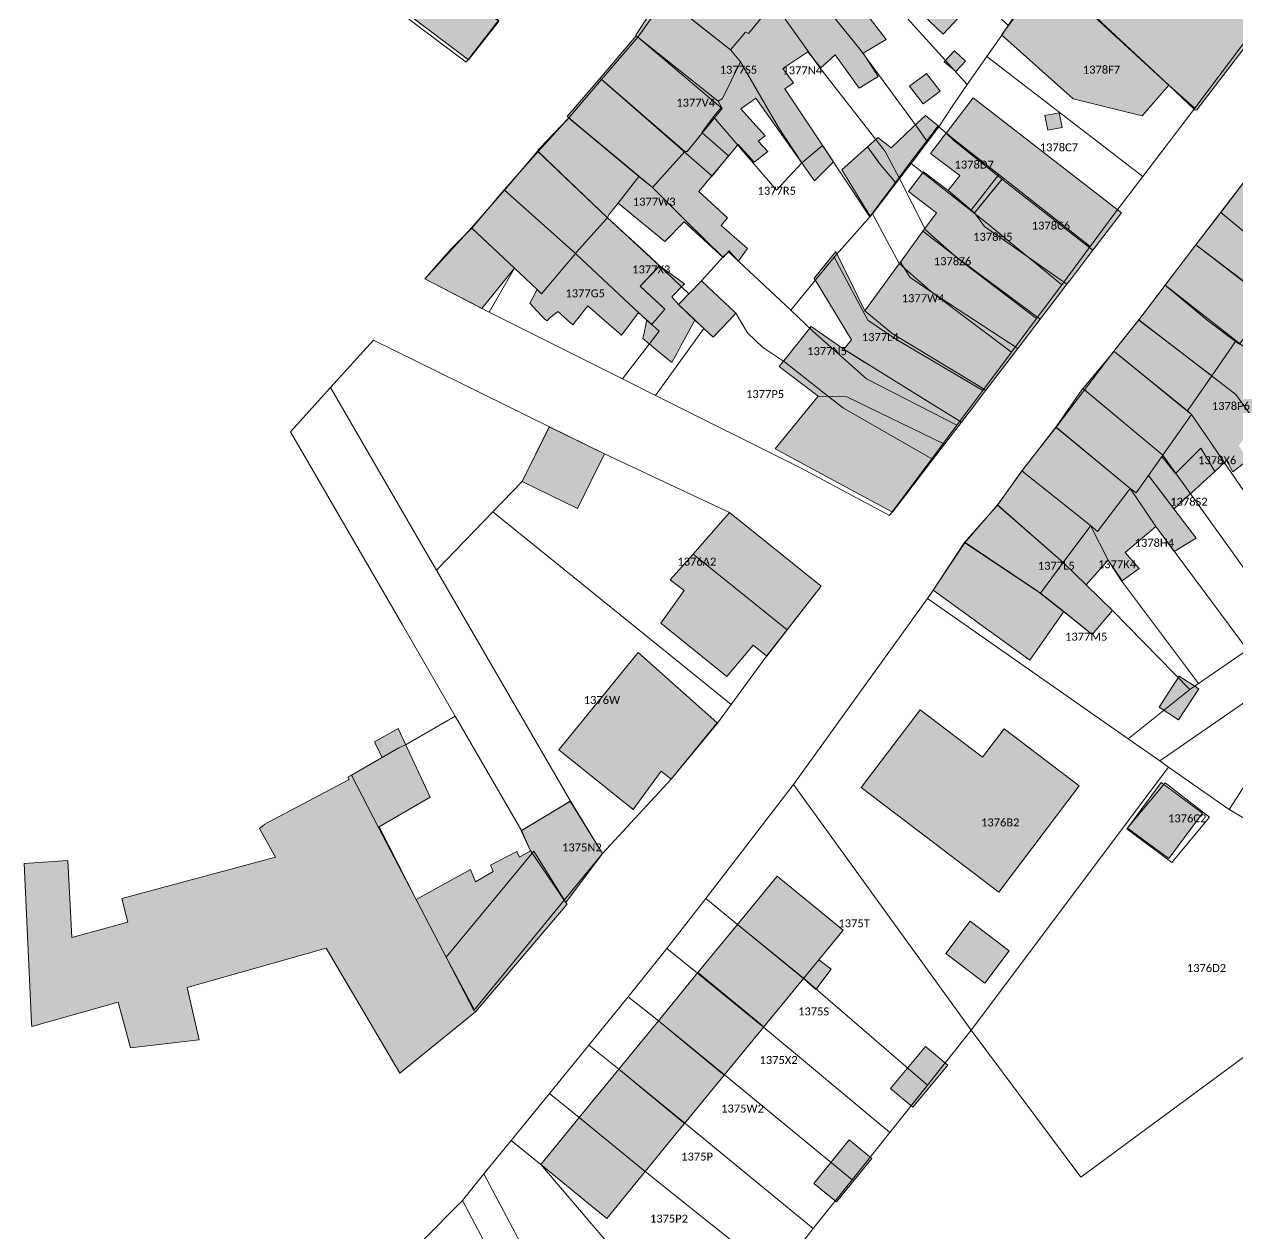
# Model space of a CAD drawing. Header units: metres. Extents: x 113120 to 240396, y 120329 to 242116.
# Drawn here: x 116306.6 to 116428, y 121583.7 to 121704.6 of the extents above; entities that cross this region are included whole.
import ezdxf

# ---------------------------------------------------------------- set-up
doc = ezdxf.new("R2010")
doc.units = ezdxf.units.M
doc.header["$LTSCALE"] = 3
for name, color, linetype, lineweight in [('Bpn_CaPa', 78, 'Continuous', 0), ('Bpn_ReBu', 4, 'Continuous', 0), ('Bpt_CaNu', 7, 'Continuous', 0), ('Hachure bâtiment', 11, 'Continuous', 0)]:
    doc.layers.add(name, color=color, linetype=linetype, lineweight=lineweight)
doc.styles.add('Legend', font='')
doc.styles.get('Legend').set_extended_font_data('Calibri')

msp = doc.modelspace()

# ---------------------------------------------------------------- hatches: boundary and pattern name
at = {"layer": 'Hachure bâtiment'}
h = msp.add_hatch(color=256, dxfattribs=at)
h.dxf.hatch_style = 1
h.paths.add_polyline_path([(116410.63, 121737.83), (116410.73, 121737.22), (116416.88, 121731.63), (116417.69, 121730.81), (116436.36, 121712.35), (116423.87, 121696), (116423.72, 121695.99), (116421.06, 121698.49), (116409.02, 121709.75), (116402.15, 121716.2), (116406.05, 121720.19), (116400.82, 121725.21), (116400.99, 121725.36), (116400.67, 121725.35), (116400.44, 121725.57), (116404.14, 121730.14), (116400.96, 121733.51), (116398.49, 121730.82), (116398.38, 121730.71), (116390.58, 121735.47), (116390.63, 121736.17), (116397.83, 121746.3), (116401.12, 121746.67)])
h = msp.add_hatch(color=256, dxfattribs=at)
h.dxf.hatch_style = 1
h.paths.add_polyline_path([(116401.87, 121707.2), (116398.5, 121703.57), (116391.62, 121710.17), (116392.67, 121711.35), (116390.57, 121713.4), (116391.3, 121714.02), (116388.64, 121716.61), (116389.96, 121718.48), (116390.14, 121718.71)])
h = msp.add_hatch(color=256, dxfattribs=at)
h.dxf.hatch_style = 1
h.paths.add_polyline_path([(116354.09, 121704.88), (116353.9, 121704.64), (116352.39, 121702.71), (116351.06, 121701.01), (116339.82, 121709.5), (116340.78, 121711.09), (116334.35, 121715.73), (116336.11, 121718.09), (116342.28, 121713.56), (116343.21, 121712.88)])
h = msp.add_hatch(color=256, dxfattribs=at)
h.dxf.hatch_style = 1
h.paths.add_polyline_path([(116389.82, 121710.85), (116388.15, 121709.15), (116392.8, 121703.05), (116390.5, 121701.67), (116392.02, 121699.34), (116390.12, 121698.17), (116387.72, 121701.5), (116386.28, 121700.22), (116384.97, 121701.82), (116382.47, 121700.15), (116383.55, 121698.7), (116382.67, 121698.1), (116387.55, 121690.8), (116385.65, 121688.9), (116379.77, 121697.17), (116378.27, 121696.1), (116380.7, 121693.4), (116380, 121692.87), (116380.97, 121691.85), (116379.6, 121690.77), (116378.02, 121692.55), (116374.07, 121687.85), (116376.95, 121685.2), (116376.3, 121684.45), (116378.95, 121682.15), (116378.13, 121681.05), (116378, 121680.87), (116377.1, 121681.9), (116376.5, 121681.26), (116372.62, 121684.8), (116370.67, 121682.85), (116366, 121686.67), (116368.09, 121689.34), (116369.44, 121688.24), (116372.68, 121691.83), (116372.91, 121691.84), (116376.42, 121696.14), (116376.01, 121696.89), (116376.46, 121697.14), (116378.23, 121700.82), (116377.26, 121702.02), (116378.73, 121703.77), (116379.04, 121703.63), (116381.42, 121706.51), (116381.57, 121706.68), (116381.68, 121706.81), (116381.89, 121707.13), (116383.96, 121709.78), (116384.23, 121710.14), (116384.45, 121710.46), (116386.77, 121714.11)])
h = msp.add_hatch(color=256, dxfattribs=at)
h.dxf.hatch_style = 1
h.paths.add_polyline_path([(116381.57, 121706.68), (116381.42, 121706.51), (116379.04, 121703.63), (116378.73, 121703.77), (116377.26, 121702.02), (116370.58, 121707.28), (116373.54, 121711.77), (116373.64, 121711.93)], flags=17)
h = msp.add_hatch(color=256, dxfattribs=at)
h.dxf.hatch_style = 1
h.paths.add_polyline_path([(116421.06, 121698.49), (116418.4, 121695.42), (116411.5, 121697.1), (116404.35, 121703.5), (116409.02, 121709.75)])
h = msp.add_hatch(color=256, dxfattribs=at)
h.dxf.hatch_style = 1
h.paths.add_polyline_path([(116377.26, 121702.02), (116378.23, 121700.82), (116376.46, 121697.14), (116376.01, 121696.89), (116367.82, 121703.4), (116367.81, 121703.55), (116370.2, 121707.19), (116370.58, 121707.28)], flags=17)
h = msp.add_hatch(color=256, dxfattribs=at)
h.dxf.hatch_style = 1
h.paths.add_polyline_path([(116376.01, 121696.89), (116376.42, 121696.14), (116372.91, 121691.84), (116372.68, 121691.83), (116364.21, 121699.19), (116367.82, 121703.4)])
h = msp.add_hatch(color=256, dxfattribs=at)
h.dxf.hatch_style = 1
h.paths.add_polyline_path([(116400.75, 121700.87), (116399.76, 121699.83), (116398.62, 121700.82), (116399.65, 121701.9)], flags=17)
h = msp.add_hatch(color=256, dxfattribs=at)
h.dxf.hatch_style = 1
h.paths.add_polyline_path([(116372.68, 121691.83), (116369.44, 121688.24), (116368.09, 121689.34), (116361.25, 121695.06), (116361.08, 121695.2), (116360.92, 121695.35), (116364.21, 121699.19)])
h = msp.add_hatch(color=256, dxfattribs=at)
h.dxf.hatch_style = 1
h.paths.add_polyline_path([(116398.2, 121697.88), (116396.5, 121696.6), (116395.15, 121698.37), (116396.85, 121699.65)], flags=17)
h = msp.add_hatch(color=256, dxfattribs=at)
h.dxf.hatch_style = 1
h.paths.add_polyline_path([(116398.8, 121693.68), (116401.5, 121697.21), (116416.34, 121685.71), (116413.48, 121681.97), (116405.58, 121688.14), (116404.4, 121689.09), (116399.62, 121692.92)])
h = msp.add_hatch(color=256, dxfattribs=at)
h.dxf.hatch_style = 1
h.paths.add_polyline_path([(116410.4, 121694.25), (116408.97, 121693.97), (116408.67, 121695.45), (116410.12, 121695.72)], flags=17)
h = msp.add_hatch(color=256, dxfattribs=at)
h.dxf.hatch_style = 1
h.paths.add_polyline_path([(116361.25, 121695.06), (116368.09, 121689.34), (116366, 121686.67), (116365.16, 121685.6), (116365.02, 121685.37), (116364.93, 121685.23), (116357.95, 121691.88), (116358.06, 121692.04), (116358.21, 121692.2), (116361.08, 121695.2)])
h = msp.add_hatch(color=256, dxfattribs=at)
h.dxf.hatch_style = 1
h.paths.add_polyline_path([(116393.32, 121692.22), (116395.42, 121694.2), (116396.73, 121695.43), (116398, 121694.42), (116396.65, 121692.62), (116395.26, 121690.77), (116393.73, 121688.73), (116392.16, 121690.64), (116391.95, 121690.93), (116390.95, 121692.32), (116391.98, 121693.23)])
h = msp.add_hatch(color=256, dxfattribs=at)
h.dxf.hatch_style = 1
h.paths.add_polyline_path([(116400.16, 121689.44), (116397.26, 121691.66), (116397.44, 121691.91), (116398.37, 121693.12), (116398.39, 121693.14), (116398.64, 121693.47), (116398.8, 121693.68), (116399.62, 121692.92), (116401.6, 121691.33), (116404.4, 121689.09), (116404.34, 121689.02), (116402.94, 121687.32), (116401.63, 121685.73), (116399.01, 121687.95)])
h = msp.add_hatch(color=256, dxfattribs=at)
h.dxf.hatch_style = 1
h.paths.add_polyline_path([(116364.93, 121685.23), (116364.79, 121685.06), (116361.86, 121681.78), (116361.75, 121681.65), (116354.63, 121687.99), (116357.81, 121691.71), (116357.95, 121691.88)])
h = msp.add_hatch(color=256, dxfattribs=at)
h.dxf.hatch_style = 1
h.paths.add_polyline_path([(116388.38, 121690.01), (116390.95, 121692.32), (116392.16, 121690.64), (116393.73, 121688.73), (116391.22, 121685.39)])
h = msp.add_hatch(color=256, dxfattribs=at)
h.dxf.hatch_style = 1
h.paths.add_polyline_path([(116438.25, 121692.08), (116440.44, 121688.91), (116443, 121685.2), (116445.9, 121681), (116448.38, 121677.33), (116449.95, 121675), (116450.97, 121673.48), (116453.57, 121669.62), (116453.18, 121669.35), (116455.97, 121665.32), (116458.37, 121661.85), (116460.58, 121658.65), (116462.73, 121655.5), (116464.81, 121652.43), (116466.9, 121649.35), (116466.99, 121649.22), (116467.11, 121649.03), (116469.69, 121645.1), (116472.31, 121641.1), (116472.47, 121640.85), (116475.63, 121636.42), (116478.52, 121632.37), (116481.29, 121628.47), (116481.42, 121628.29), (116481.5, 121628.16), (116483.9, 121624.47), (116486.6, 121620.33), (116488.68, 121617.13), (116488.78, 121616.98), (116488.88, 121616.83), (116490.85, 121613.98), (116493, 121610.85), (116495.46, 121607.27), (116495.57, 121607.11), (116495.7, 121606.92), (116497.82, 121603.73), (116500.23, 121600.1), (116500.75, 121600.53), (116503.09, 121596.95), (116505.65, 121593.03), (116505.98, 121593.22), (116508.1, 121590.25), (116510.73, 121586.57), (116512.48, 121587.57), (116514.43, 121584.47), (116511.65, 121582.15), (116508.67, 121585.03), (116507.67, 121583.37), (116504.27, 121585.9), (116505.6, 121587.97), (116503.02, 121591.5), (116501.55, 121590.35), (116500.42, 121592.35), (116500.1, 121592.15), (116498.77, 121590.47), (116496.6, 121591.97), (116496.95, 121592.53), (116495.58, 121594.47), (116499.08, 121597.12), (116498, 121598.72), (116493.92, 121595.95), (116492.95, 121594.43), (116492.15, 121594.9), (116493.1, 121596.62), (116492.2, 121597.65), (116496.15, 121600.68), (116495.14, 121602), (116495.98, 121602.75), (116494.75, 121604.25), (116491.85, 121602.18), (116491.17, 121603.07), (116490.2, 121602.45), (116489.6, 121603.25), (116489.17, 121602.9), (116488.02, 121604.6), (116485.23, 121602.9), (116483.48, 121604.25), (116482.77, 121603.72), (116478.92, 121597.3), (116475.33, 121599.12), (116480.04, 121606.32), (116480.23, 121606.62), (116485.7, 121610.62), (116484.48, 121612.45), (116483.48, 121611.57), (116482.83, 121612.57), (116482.48, 121612.35), (116479.33, 121616.75), (116481.02, 121618.22), (116479.17, 121621.03), (116480.25, 121621.95), (116479.5, 121623), (116480.73, 121623.93), (116479, 121626.22), (116476.55, 121624.25), (116477.15, 121623.4), (116475.5, 121622.15), (116471.97, 121627.17), (116474.87, 121629.4), (116473.58, 121631.32), (116468.62, 121627.78), (116466.83, 121630.35), (116470.75, 121632.93), (116470.1, 121633.93), (116471.5, 121634.9), (116470.55, 121636.15), (116466.92, 121633.95), (116465.5, 121636.28), (116464.6, 121637.75), (116467.75, 121640.02), (116468.73, 121638.68), (116469.37, 121639.15), (116466.8, 121643.02), (116464.73, 121641.87), (116462.23, 121645.95), (116459, 121643.9), (116458.15, 121645.25), (116457.15, 121644.62), (116456, 121646.57), (116453.32, 121644.5), (116452.43, 121645.93), (116453.8, 121646.8), (116453.52, 121647.15), (116454.95, 121648.18), (116453.9, 121649.68), (116452.93, 121648.95), (116451.57, 121651.05), (116455, 121653.37), (116454.43, 121654.4), (116456.8, 121656.23), (116455.75, 121657.65), (116450.5, 121654.2), (116449.5, 121655.7), (116445.18, 121653.27), (116443.05, 121656.23), (116445.65, 121658.15), (116443.32, 121662.28), (116443.55, 121662.45), (116445.4, 121663.87), (116441.04, 121671.19), (116442.9, 121672.05), (116444.71, 121669.01), (116445.87, 121667.07), (116447.68, 121668.55), (116446.8, 121670.35), (116447.65, 121670.9), (116446.5, 121672.8), (116444.73, 121671.5), (116443.4, 121673.79), (116440.4, 121672.13), (116438.95, 121674.68), (116437.5, 121673.75), (116437.07, 121674.5), (116436.18, 121673.82), (116438.48, 121670), (116437.28, 121669.56), (116436.93, 121669.43), (116437.9, 121667.62), (116436.43, 121667.07), (116435.68, 121669.02), (116435.35, 121668.9), (116433.95, 121671.77), (116431.93, 121669.32), (116433.05, 121667.12), (116429.8, 121664.75), (116428.07, 121662.45), (116428.98, 121660.98), (116427.48, 121659.84), (116426.85, 121660.95), (116425.68, 121659.87), (116424.27, 121662.2), (116421.75, 121659.67), (116420.37, 121661.35), (116420.47, 121661.5), (116420.6, 121661.68), (116423.35, 121665.57), (116422.93, 121665.93), (116425.37, 121669.43), (116427.75, 121672.85), (116428.15, 121672.6), (116429.9, 121675), (116431.24, 121676.84), (116433.42, 121679.85), (116434.62, 121681.49), (116435.32, 121680.35), (116436.4, 121678.72), (116439.52, 121680.7), (116438.56, 121682.19), (116438.79, 121682.35), (116439.02, 121682.54), (116439.4, 121682.85), (116438.6, 121684.05), (116437.47, 121683.25), (116436.67, 121684.62), (116439.52, 121686.5), (116438.58, 121687.9), (116437.2, 121690.03), (116437.2, 121691.32), (116438.17, 121692.2)])
h = msp.add_hatch(color=256, dxfattribs=at)
h.dxf.hatch_style = 1
h.paths.add_polyline_path([(116396.49, 121683.89), (116397.83, 121685.73), (116395.05, 121687.86), (116396.56, 121689.82), (116399.01, 121687.95), (116399.27, 121687.72), (116399.82, 121687.26), (116401.63, 121685.73), (116402.65, 121684.34), (116410.88, 121678.58), (116409.93, 121677.34), (116409.51, 121676.79), (116408.2, 121675.08), (116400.09, 121681.1)])
h = msp.add_hatch(color=256, dxfattribs=at)
h.dxf.hatch_style = 1
h.paths.add_polyline_path([(116429.56, 121689.72), (116430.11, 121688.84), (116430.95, 121687.48), (116434.62, 121681.49), (116433.42, 121679.85), (116426.26, 121685.74), (116429.45, 121689.9)], flags=17)
h = msp.add_hatch(color=256, dxfattribs=at)
h.dxf.hatch_style = 1
h.paths.add_polyline_path([(116412.17, 121680.26), (116411.7, 121679.64), (116411.55, 121679.45), (116411.53, 121679.42), (116411.43, 121679.3), (116410.88, 121678.58), (116402.65, 121684.34), (116401.63, 121685.73), (116404.4, 121689.09), (116405.58, 121688.14), (116413.48, 121681.97), (116412.31, 121680.44), (116412.22, 121680.33), (116412.21, 121680.31)])
h = msp.add_hatch(color=256, dxfattribs=at)
h.dxf.hatch_style = 1
h.paths.add_polyline_path([(116361.75, 121681.65), (116361.6, 121681.48), (116358.34, 121677.63), (116357.91, 121678.04), (116355.64, 121680.17), (116351.34, 121684.23), (116354.63, 121687.99)])
h = msp.add_hatch(color=256, dxfattribs=at)
h.dxf.hatch_style = 1
h.paths.add_polyline_path([(116433.42, 121679.85), (116431.24, 121676.84), (116423.79, 121682.51), (116426.26, 121685.74)], flags=17)
h = msp.add_hatch(color=256, dxfattribs=at)
h.dxf.hatch_style = 1
h.paths.add_polyline_path([(116370.15, 121680.4), (116368.22, 121678.37), (116370.68, 121676.08), (116369.73, 121675), (116369.35, 121674.56), (116368.87, 121675), (116368.03, 121675.75), (116367.47, 121675), (116366.35, 121673.5), (116364.62, 121675), (116362.97, 121676.42), (116361.85, 121675), (116361.48, 121674.52), (116360.93, 121675), (116359.97, 121675.85), (116359.12, 121675.14), (116358.91, 121674.93), (116358.7, 121675.05), (116358.54, 121675.21), (116358.34, 121675.43), (116357.17, 121676.7), (116357.91, 121678.04), (116358.34, 121677.63), (116361.6, 121681.48), (116361.75, 121681.65), (116361.86, 121681.78), (116364.79, 121685.06), (116364.93, 121685.23)])
h = msp.add_hatch(color=256, dxfattribs=at)
h.dxf.hatch_style = 1
h.paths.add_polyline_path([(116355.64, 121680.17), (116352.38, 121676.15), (116346.67, 121679.12), (116351.34, 121684.23)])
h = msp.add_hatch(color=256, dxfattribs=at)
h.dxf.hatch_style = 1
h.paths.add_polyline_path([(116405.96, 121672.15), (116397.41, 121677.76), (116395.22, 121679.26), (116394.23, 121680.78), (116396.49, 121683.89), (116400.09, 121681.1), (116408.2, 121675.08)])
h = msp.add_hatch(color=256, dxfattribs=at)
h.dxf.hatch_style = 1
h.paths.add_polyline_path([(116431.24, 121676.84), (116429.9, 121675), (116428.15, 121672.6), (116427.75, 121672.85), (116424.9, 121675), (116420.7, 121678.47), (116423.79, 121682.51)], flags=17)
h = msp.add_hatch(color=256, dxfattribs=at)
h.dxf.hatch_style = 1
h.paths.add_polyline_path([(116389.33, 121673.03), (116385.6, 121679.18), (116385.63, 121679.22), (116387.78, 121681.85), (116387.78, 121681.85), (116390.69, 121675.91), (116391.26, 121675.44), (116393.41, 121673.65), (116402.78, 121667.99), (116401.33, 121666.1), (116400.33, 121664.8), (116398.88, 121665.69), (116394.31, 121668.52), (116390.72, 121670.74), (116390.69, 121670.76), (116388.57, 121672.07)])
h = msp.add_hatch(color=256, dxfattribs=at)
h.dxf.hatch_style = 1
h.paths.add_polyline_path([(116368.82, 121674.76), (116368.87, 121675), (116368.97, 121674.91), (116369.35, 121674.56), (116369.73, 121675), (116370.68, 121676.08), (116370.4, 121676.35), (116369.34, 121677.33), (116368.22, 121678.37), (116369.24, 121679.45), (116369.92, 121680.16), (116370.15, 121680.4), (116372.65, 121678.61), (116371.37, 121677.32), (116371.57, 121677.09), (116372.05, 121676.55), (116373.68, 121675), (116373.07, 121673.87), (116372.77, 121673.32), (116372.29, 121672.42), (116372.11, 121672.09), (116371.38, 121670.74), (116369.94, 121671.93), (116368.48, 121673.14), (116368.6, 121673.71), (116368.77, 121674.53)])
h = msp.add_hatch(color=256, dxfattribs=at)
h.dxf.hatch_style = 1
h.paths.add_polyline_path([(116390.69, 121675.91), (116393.8, 121680.2), (116394.23, 121680.78), (116395.22, 121679.26), (116397.41, 121677.76), (116405.96, 121672.15), (116402.78, 121667.99), (116402.45, 121668.19), (116393.41, 121673.65)])
h = msp.add_hatch(color=256, dxfattribs=at)
h.dxf.hatch_style = 1
h.paths.add_polyline_path([(116377.78, 121675.67), (116377.13, 121675), (116375.5, 121673.27), (116373.68, 121675), (116372.05, 121676.55), (116374.34, 121678.93)])
h = msp.add_hatch(color=256, dxfattribs=at)
h.dxf.hatch_style = 1
h.paths.add_polyline_path([(116424.9, 121675), (116427.75, 121672.85), (116425.37, 121669.43), (116418.07, 121675), (116418.2, 121675.18), (116420.7, 121678.47)])
h = msp.add_hatch(color=256, dxfattribs=at)
h.dxf.hatch_style = 1
h.paths.add_polyline_path([(116425.37, 121669.43), (116422.93, 121665.93), (116415.58, 121671.87), (116415.69, 121672.01), (116417.97, 121674.88), (116418.07, 121675)])
h = msp.add_hatch(color=256, dxfattribs=at)
h.dxf.hatch_style = 1
h.paths.add_polyline_path([(116396.6, 121667.1), (116400.33, 121664.8), (116398.65, 121662.59), (116388.88, 121667.31), (116386.02, 121667.38), (116382.12, 121670.34), (116382.25, 121670.51), (116382.59, 121670.93), (116385.32, 121674.34), (116388.57, 121672.07)])
h = msp.add_hatch(color=256, dxfattribs=at)
h.dxf.hatch_style = 1
h.paths.add_polyline_path([(116422.93, 121665.93), (116423.35, 121665.57), (116420.6, 121661.68), (116420.47, 121661.5), (116412.49, 121668.14), (116412.58, 121668.25), (116415.46, 121671.72), (116415.58, 121671.87)])
h = msp.add_hatch(color=256, dxfattribs=at)
h.dxf.hatch_style = 1
h.paths.add_polyline_path([(116420.47, 121661.5), (116420.37, 121661.35), (116419.03, 121659.47), (116417.8, 121657.73), (116417.2, 121658.15), (116409.79, 121664.28), (116409.87, 121664.41), (116412.38, 121668.01), (116412.49, 121668.14)])
h = msp.add_hatch(color=256, dxfattribs=at)
h.dxf.hatch_style = 1
h.paths.add_polyline_path([(116398.64, 121662.58), (116393.43, 121655.78), (116381.7, 121662.14), (116386.02, 121667.38), (116388.88, 121667.31), (116398.65, 121662.59)])
h = msp.add_hatch(color=256, dxfattribs=at)
h.dxf.hatch_style = 1
h.paths.add_polyline_path([(116364.65, 121661.62), (116361.95, 121656.15), (116356.42, 121658.87), (116359.12, 121664.33)])
h = msp.add_hatch(color=256, dxfattribs=at)
h.dxf.hatch_style = 1
h.paths.add_polyline_path([(116417.2, 121658.15), (116413.95, 121653.87), (116413.25, 121654.45), (116406.39, 121659.91), (116406.48, 121660.02), (116409.65, 121664.11), (116409.79, 121664.28)])
h = msp.add_hatch(color=256, dxfattribs=at)
h.dxf.hatch_style = 1
h.paths.add_polyline_path([(116421.75, 121659.67), (116424.27, 121662.2), (116425.68, 121659.87), (116423.35, 121657.72), (116423.27, 121657.65), (116423.18, 121657.58), (116421.6, 121656.12), (116421.59, 121656.12), (116420.13, 121658.03), (116419.03, 121659.47), (116420.37, 121661.35)])
h = msp.add_hatch(color=256, dxfattribs=at)
h.dxf.hatch_style = 1
h.paths.add_polyline_path([(116413.25, 121654.45), (116413.16, 121654.33), (116410.51, 121650.75), (116403.94, 121656.52), (116404.07, 121656.7), (116406.29, 121659.77), (116406.39, 121659.91)])
h = msp.add_hatch(color=256, dxfattribs=at)
h.dxf.hatch_style = 1
h.paths.add_polyline_path([(116423.82, 121653.2), (116421.62, 121651.85), (116419.77, 121654.35), (116416.72, 121651.77), (116418.1, 121650.15), (116416.42, 121648.94), (116415, 121651), (116412.82, 121648.52), (116415.45, 121645.97), (116413.4, 121643.57), (116410.57, 121645.85), (116408.24, 121647.7), (116410.51, 121650.75), (116413.16, 121654.33), (116413.25, 121654.45), (116413.95, 121653.87), (116417.2, 121658.15), (116417.8, 121657.73), (116419.03, 121659.47)])
h = msp.add_hatch(color=256, dxfattribs=at)
h.dxf.hatch_style = 1
h.paths.add_polyline_path([(116386.3, 121648.4), (116382.91, 121644.03), (116373.5, 121651.61), (116377.15, 121655.77)])
h = msp.add_hatch(color=256, dxfattribs=at)
h.dxf.hatch_style = 1
h.paths.add_polyline_path([(116410.51, 121650.75), (116408.24, 121647.7), (116408.09, 121647.8), (116407.91, 121647.93), (116400.7, 121652.76), (116400.81, 121652.89), (116403.82, 121656.35), (116403.94, 121656.52)])
h = msp.add_hatch(color=256, dxfattribs=at)
h.dxf.hatch_style = 1
h.paths.add_polyline_path([(116407.91, 121647.93), (116408.09, 121647.8), (116408.24, 121647.7), (116410.57, 121645.85), (116407.18, 121641), (116397.5, 121648), (116400.59, 121652.6), (116400.7, 121652.76)])
h = msp.add_hatch(color=256, dxfattribs=at)
h.dxf.hatch_style = 1
h.paths.add_polyline_path([(116382.91, 121644.03), (116380.87, 121641.4), (116379.5, 121642.5), (116376.87, 121639.35), (116370.27, 121644.7), (116372.6, 121647.95), (116371.22, 121649.02), (116373.5, 121651.61)])
h = msp.add_hatch(color=256, dxfattribs=at)
h.dxf.hatch_style = 1
h.paths.add_polyline_path([(116375.92, 121634.72), (116371.32, 121629.1), (116370.32, 121629.92), (116367.52, 121626.07), (116360.07, 121632.05), (116368, 121641.75)])
h = msp.add_hatch(color=256, dxfattribs=at)
h.dxf.hatch_style = 1
h.paths.add_polyline_path([(116424.07, 121638.12), (116422.05, 121635.05), (116420.12, 121636.3), (116422.12, 121639.4)])
h = msp.add_hatch(color=256, dxfattribs=at)
h.dxf.hatch_style = 1
h.paths.add_polyline_path([(116402.45, 121631.3), (116404.6, 121634.15), (116412.12, 121628.45), (116404.07, 121617.82), (116390.3, 121628.27), (116396.2, 121636.05)])
h = msp.add_hatch(color=256, dxfattribs=at)
h.dxf.hatch_style = 1
h.paths.add_polyline_path([(116347.2, 121627.3), (116342.1, 121624.35), (116345.8, 121617.07), (116351.25, 121620.07), (116351.75, 121618.85), (116353.52, 121619.87), (116353.25, 121620.52), (116355.87, 121621.87), (116356.15, 121621.32), (116357.25, 121621.95), (116356.32, 121623.94), (116361.22, 121626.92), (116364.45, 121621.67), (116360.78, 121616.79), (116357.57, 121621.9), (116348.82, 121611.3), (116351.75, 121605.84), (116344.17, 121599.72), (116336.82, 121612.22), (116322.92, 121608.27), (116324.12, 121603.05), (116317.26, 121602.24), (116316, 121606.8), (116307.37, 121604.37), (116307.36, 121604.76), (116306.63, 121620.68), (116310.97, 121620.97), (116311.37, 121613.27), (116316.97, 121614.82), (116316.37, 121617.17), (116331.75, 121621.3), (116330.15, 121624.17), (116330.45, 121624.41), (116330.68, 121624.59), (116330.93, 121624.73), (116339.12, 121629.07), (116338.98, 121629.32), (116342.42, 121631.27), (116341.65, 121632.85), (116344, 121634.17)])
h = msp.add_hatch(color=256, dxfattribs=at)
h.dxf.hatch_style = 1
h.paths.add_polyline_path([(116424.45, 121625.72), (116421.07, 121621.17), (116416.95, 121624.22), (116420.32, 121628.77)])
h = msp.add_hatch(color=256, dxfattribs=at)
h.dxf.hatch_style = 1
h.paths.add_polyline_path([(116360.78, 121616.79), (116360.9, 121616.6), (116351.75, 121605.84), (116348.82, 121611.3), (116357.57, 121621.9)], flags=17)
h = msp.add_hatch(color=256, dxfattribs=at)
h.dxf.hatch_style = 1
h.paths.add_polyline_path([(116388.5, 121614.02), (116386.07, 121611.05), (116384.54, 121609.19), (116377.94, 121614.59), (116381.9, 121619.42)])
h = msp.add_hatch(color=256, dxfattribs=at)
h.dxf.hatch_style = 1
h.paths.add_polyline_path([(116384.54, 121609.19), (116381.64, 121605.65), (116380.57, 121604.34), (116373.98, 121609.77), (116377.94, 121614.59)])
h = msp.add_hatch(color=256, dxfattribs=at)
h.dxf.hatch_style = 1
h.paths.add_polyline_path([(116405.12, 121611.95), (116402.67, 121608.72), (116398.77, 121611.68), (116401.22, 121614.92)])
h = msp.add_hatch(color=256, dxfattribs=at)
h.dxf.hatch_style = 1
h.paths.add_polyline_path([(116387.32, 121610.12), (116385.77, 121608.07), (116384.54, 121609.19), (116386.07, 121611.05)])
h = msp.add_hatch(color=256, dxfattribs=at)
h.dxf.hatch_style = 1
h.paths.add_polyline_path([(116380.57, 121604.34), (116379.5, 121603.05), (116376.6, 121599.5), (116370.03, 121604.94), (116373.98, 121609.77)])
h = msp.add_hatch(color=256, dxfattribs=at)
h.dxf.hatch_style = 1
h.paths.add_polyline_path([(116376.6, 121599.5), (116373.7, 121595.97), (116372.81, 121594.89), (116372.64, 121594.67), (116366.07, 121600.11), (116370.03, 121604.94)])
h = msp.add_hatch(color=256, dxfattribs=at)
h.dxf.hatch_style = 1
h.paths.add_polyline_path([(116398.97, 121600.5), (116395.47, 121596.32), (116393.25, 121598.18), (116396.75, 121602.37)])
h = msp.add_hatch(color=256, dxfattribs=at)
h.dxf.hatch_style = 1
h.paths.add_polyline_path([(116372.64, 121594.67), (116371.79, 121593.64), (116368.71, 121589.89), (116362.11, 121595.29), (116366.07, 121600.11)])
h = msp.add_hatch(color=256, dxfattribs=at)
h.dxf.hatch_style = 1
h.paths.add_polyline_path([(116368.71, 121589.89), (116364.87, 121585.2), (116358.27, 121590.6), (116362.11, 121595.29)])
h = msp.add_hatch(color=256, dxfattribs=at)
h.dxf.hatch_style = 1
h.paths.add_polyline_path([(116391.37, 121591.2), (116387.85, 121586.85), (116385.57, 121588.7), (116389.1, 121593.05)])

# ---------------------------------------------------------------- linework, layer by layer
at = {"layer": 'Bpn_CaPa'}
for points in [[(116324.67, 121726.73), (116334.76, 121718.99), (116337.89, 121716.66), (116343.22, 121712.79), (116354.03, 121704.93), (116350.8, 121700.77), (116339.58, 121709.24), (116336.98, 121711.22), (116331.71, 121715.3), (116327.58, 121718.54), (116321.7, 121723.03), (116324.67, 121726.73)], [(116400.92, 121698.55), (116398.72, 121700.96), (116389.82, 121710.85), (116386.91, 121714.33), (116379.25, 121719.24), (116382.6, 121723.94), (116390.05, 121718.66), (116394.32, 121714.55), (116397.77, 121711.5), (116402.08, 121707.29), (116405.02, 121704.44), (116404.39, 121703.47), (116402.89, 121701.35), (116400.92, 121698.55)], [(116400.92, 121698.55), (116399.46, 121696.43), (116398.07, 121694.31), (116396.95, 121692.82), (116395.9, 121694.28), (116390.3, 121701.92), (116389.5, 121702.91), (116383.99, 121709.73), (116376.46, 121715.29), (116379.25, 121719.24), (116386.91, 121714.33), (116389.82, 121710.85), (116398.72, 121700.96), (116400.92, 121698.55)], [(116395.31, 121690.66), (116394.16, 121689.15), (116392.72, 121691.85), (116386.2, 121700.16), (116381.57, 121706.68), (116373.95, 121711.73), (116376.46, 121715.29), (116383.99, 121709.73), (116389.5, 121702.91), (116390.3, 121701.92), (116395.9, 121694.28), (116396.95, 121692.82), (116395.31, 121690.66)], [(116370.73, 121707.17), (116373.95, 121711.73), (116381.57, 121706.68), (116386.2, 121700.16), (116392.72, 121691.85), (116394.16, 121689.15), (116391.44, 121685.6), (116391.18, 121685.3), (116386.45, 121692.45), (116384.37, 121690.72), (116382, 121694.32), (116378.23, 121700.82), (116377.26, 121702.02), (116370.73, 121707.17)], [(116423.68, 121696.17), (116418.47, 121689.35), (116402.89, 121701.35), (116404.39, 121703.47), (116405.02, 121704.44), (116408.68, 121709.89), (116421.14, 121698.41), (116423.68, 121696.17)], [(116367.98, 121703.27), (116370.73, 121707.17), (116377.26, 121702.02), (116378.23, 121700.82), (116382, 121694.32), (116384.37, 121690.72), (116381.85, 121687.98), (116375.56, 121695.32), (116376.31, 121696.24), (116376.06, 121696.45), (116367.98, 121703.27)], [(116367.98, 121703.27), (116376.06, 121696.45), (116376.31, 121696.24), (116375.56, 121695.32), (116374.39, 121693.74), (116377.06, 121691.41), (116375.41, 121689.38), (116364.35, 121699.03), (116367.98, 121703.27)], [(116400.92, 121698.55), (116402.89, 121701.35), (116418.47, 121689.35), (116415.79, 121685.82), (116413.2, 121682.35), (116405.64, 121688.32), (116404.09, 121689.53), (116399.48, 121693.13), (116398.07, 121694.31), (116399.46, 121696.43), (116400.92, 121698.55)], [(116387.6, 121681.27), (116383.29, 121675.99), (116377.04, 121681.82), (116376.48, 121681.27), (116372.71, 121684.98), (116369.44, 121688.24), (116361.07, 121695.22), (116364.35, 121699.03), (116375.41, 121689.38), (116377.06, 121691.41), (116374.39, 121693.74), (116375.56, 121695.32), (116381.85, 121687.98), (116384.37, 121690.72), (116386.45, 121692.45), (116391.18, 121685.3), (116387.6, 121681.27)], [(116374.35, 121678.92), (116373.07, 121677.62), (116369.17, 121681.34), (116364.94, 121685.23), (116358.01, 121691.83), (116361.07, 121695.22), (116369.44, 121688.24), (116372.71, 121684.98), (116376.48, 121681.27), (116374.35, 121678.92)], [(116401.27, 121685.96), (116395.31, 121690.66), (116396.95, 121692.82), (116398.07, 121694.31), (116399.48, 121693.13), (116404.09, 121689.53), (116401.27, 121685.96)], [(116354.61, 121688.01), (116358.01, 121691.83), (116364.94, 121685.23), (116369.17, 121681.34), (116373.07, 121677.62), (116372.05, 121676.55), (116373.03, 121675.62), (116374.59, 121674.14), (116369.76, 121667.47), (116366.45, 121669.12), (116370.1, 121673.89), (116368.03, 121675.75), (116367.15, 121676.58), (116362.36, 121681.08), (116361.74, 121681.65), (116354.61, 121688.01)], [(116401.27, 121685.96), (116402.83, 121684.72), (116410.36, 121678.53), (116407.85, 121675.16), (116400.02, 121681.1), (116396.75, 121684.03), (116394.16, 121689.15), (116395.31, 121690.66), (116401.27, 121685.96)], [(116401.27, 121685.96), (116404.09, 121689.53), (116405.64, 121688.32), (116413.2, 121682.35), (116410.36, 121678.53), (116402.83, 121684.72), (116401.27, 121685.96)], [(116433, 121684.27), (116435.46, 121680.28), (116438.16, 121676), (116438.97, 121674.65), (116440.49, 121672.1), (116442.91, 121668.02), (116445.4, 121663.87), (116441.58, 121661.12), (116436.79, 121669.37), (116436.63, 121669.63), (116434.92, 121672.44), (116433.2, 121675.26), (116423.79, 121682.51), (116429.45, 121689.9), (116430.95, 121687.48), (116431.65, 121686.41), (116432.21, 121685.54), (116433, 121684.27)], [(116405.33, 121671.79), (116397.41, 121677.75), (116395.55, 121679.39), (116394.12, 121680.65), (116391.44, 121685.6), (116394.16, 121689.15), (116396.75, 121684.03), (116400.02, 121681.1), (116407.85, 121675.16), (116405.33, 121671.79)], [(116353.1, 121675.8), (116355.64, 121680.18), (116351.38, 121684.19), (116354.61, 121688.01), (116361.74, 121681.65), (116362.36, 121681.08), (116367.15, 121676.58), (116368.03, 121675.75), (116370.1, 121673.89), (116366.45, 121669.12), (116353.1, 121675.8)], [(116387.6, 121681.27), (116391.18, 121685.3), (116391.44, 121685.6), (116394.12, 121680.65), (116395.55, 121679.39), (116397.41, 121677.75), (116405.33, 121671.79), (116402.46, 121667.94), (116393.79, 121673.1), (116390.97, 121675), (116387.6, 121681.27)], [(116353.1, 121675.8), (116346.67, 121679.12), (116349.28, 121682.09), (116351.38, 121684.19), (116355.64, 121680.18), (116353.1, 121675.8)], [(116420.7, 121678.47), (116423.79, 121682.51), (116433.2, 121675.26), (116434.92, 121672.44), (116436.63, 121669.63), (116436.79, 121669.37), (116441.58, 121661.12), (116438.02, 121658.63), (116432.15, 121669.45), (116430.23, 121671.03), (116420.7, 121678.47)], [(116397.39, 121661.14), (116388.56, 121666.18), (116386.62, 121667.68), (116383.75, 121669.95), (116382.64, 121670.81), (116380.43, 121672.3), (116378.95, 121673.73), (116377.78, 121675.67), (116374.35, 121678.92), (116376.48, 121681.27), (116377.04, 121681.82), (116383.29, 121675.99), (116385.46, 121673.91), (116386.38, 121673.08), (116390.85, 121669.13), (116399.89, 121664.49), (116397.39, 121661.14)], [(116383.29, 121675.99), (116387.6, 121681.27), (116390.97, 121675), (116393.79, 121673.1), (116402.46, 121667.94), (116399.89, 121664.49), (116390.85, 121669.13), (116386.38, 121673.08), (116385.46, 121673.91), (116383.29, 121675.99)], [(116397.39, 121661.14), (116393.15, 121655.45), (116384.25, 121660.23), (116369.76, 121667.47), (116374.59, 121674.14), (116373.03, 121675.62), (116372.05, 121676.55), (116373.07, 121677.62), (116374.35, 121678.92), (116377.78, 121675.67), (116378.95, 121673.73), (116380.43, 121672.3), (116382.64, 121670.81), (116383.75, 121669.95), (116386.62, 121667.68), (116388.56, 121666.18), (116397.39, 121661.14)], [(116420.7, 121678.47), (116430.23, 121671.03), (116432.15, 121669.45), (116438.02, 121658.63), (116435.17, 121656.63), (116429.8, 121664.75), (116427.76, 121667.57), (116418.07, 121675.03), (116420.7, 121678.47)], [(116431.3, 121653.92), (116426.58, 121660.84), (116424.82, 121663.43), (116423.35, 121665.57), (116415.59, 121671.88), (116418.07, 121675.03), (116427.76, 121667.57), (116429.8, 121664.75), (116435.17, 121656.63), (116431.3, 121653.92)], [(116347.84, 121650), (116346.72, 121651.93), (116337.26, 121668.24), (116341.53, 121672.97), (116359.14, 121664.32), (116356.42, 121658.87), (116353.47, 121655.82), (116347.84, 121650)], [(116435.39, 121646.46), (116432.64, 121644.53), (116420.47, 121661.5), (116412.64, 121668.01), (116415.59, 121671.88), (116423.35, 121665.57), (116424.82, 121663.43), (116426.58, 121660.84), (116431.3, 121653.92), (116430.8, 121653.57), (116433.25, 121649.77), (116435.39, 121646.46)], [(116361.25, 121626.92), (116356.35, 121623.97), (116349.71, 121635.41), (116344.44, 121644.52), (116333.25, 121663.81), (116337.26, 121668.24), (116346.72, 121651.93), (116347.84, 121650), (116361.25, 121626.92)], [(116412.64, 121668.01), (116420.47, 121661.5), (116432.64, 121644.53), (116428.93, 121642.02), (116419.77, 121654.35), (116417.2, 121658.15), (116409.8, 121664.28), (116412.64, 121668.01)], [(116423.18, 121638.08), (116424.04, 121638.67), (116428.93, 121642.02), (116432.64, 121644.53), (116435.39, 121646.46), (116449.25, 121655.98), (116454.11, 121659.32), (116466.27, 121667.17), (116468.5, 121663.9), (116460.58, 121658.65), (116456.8, 121656.23), (116420.17, 121630.93), (116417.02, 121633.13), (116423.18, 121638.08)], [(116377.3, 121636.57), (116353.47, 121655.82), (116356.42, 121658.87), (116359.14, 121664.32), (116364.65, 121661.62), (116377.15, 121655.77), (116386.3, 121648.4), (116380.85, 121641.41), (116377.3, 121636.57)], [(116409.8, 121664.28), (116417.2, 121658.15), (116419.77, 121654.35), (116428.93, 121642.02), (116424.04, 121638.67), (116416.34, 121648.93), (116415, 121651), (116413.24, 121654.45), (116406.39, 121659.91), (116409.8, 121664.28)], [(116421.04, 121630.32), (116420.17, 121630.93), (116456.8, 121656.23), (116460.58, 121658.65), (116468.5, 121663.9), (116470.61, 121660.75), (116462.73, 121655.5), (116455.57, 121650.81), (116432.77, 121634.85), (116427.1, 121626.08), (116421.04, 121630.32)], [(116430.75, 121623.95), (116427.1, 121626.08), (116432.77, 121634.85), (116455.57, 121650.81), (116462.73, 121655.5), (116470.61, 121660.75), (116472.63, 121657.73), (116461.42, 121650.16), (116453.28, 121644.57), (116436.67, 121633.37), (116430.75, 121623.95)], [(116423.18, 121638.08), (116415.45, 121645.97), (116412.82, 121648.52), (116410.51, 121650.75), (116403.94, 121656.5), (116406.39, 121659.91), (116413.24, 121654.45), (116415, 121651), (116416.34, 121648.93), (116424.04, 121638.67), (116423.18, 121638.08)], [(116364.45, 121621.67), (116361.25, 121626.92), (116347.84, 121650), (116353.47, 121655.82), (116377.3, 121636.57), (116375.93, 121634.7), (116371.32, 121629.1), (116364.45, 121621.67)], [(116415.45, 121645.97), (116413.4, 121643.57), (116410.58, 121645.83), (116408.06, 121647.78), (116400.65, 121652.76), (116403.94, 121656.5), (116410.51, 121650.75), (116412.82, 121648.52), (116415.45, 121645.97)], [(116423.18, 121638.08), (116417.02, 121633.13), (116396.95, 121647.17), (116397.5, 121648), (116400.65, 121652.76), (116408.06, 121647.78), (116410.58, 121645.83), (116413.4, 121643.57), (116415.45, 121645.97), (116423.18, 121638.08)], [(116421.04, 121630.32), (116401.31, 121604), (116383.56, 121628.57), (116396.95, 121647.17), (116417.02, 121633.13), (116420.17, 121630.93), (116421.04, 121630.32)], [(116339.33, 121629.51), (116344.09, 121632.22), (116344.81, 121632.58), (116349.71, 121635.41), (116356.35, 121623.97), (116357.22, 121622.01), (116360.62, 121617.01), (116351.58, 121605.97), (116346.27, 121616.17), (116342.06, 121624.26), (116339.33, 121629.51)], [(116434.06, 121622.04), (116438.66, 121619.4), (116443.3, 121616.75), (116446.81, 121614.72), (116439.03, 121609.06), (116412.27, 121589.32), (116401.31, 121604), (116421.04, 121630.32), (116427.1, 121626.08), (116430.75, 121623.95), (116434.06, 121622.04)], [(116425.14, 121625.31), (116421.37, 121620.76), (116416.87, 121624.15), (116420.72, 121628.74), (116425.14, 121625.31)], [(116425.14, 121625.31), (116420.72, 121628.74), (116416.87, 121624.15), (116421.37, 121620.76), (116425.14, 121625.31)], [(116374.77, 121617.16), (116383.56, 121628.57), (116401.31, 121604), (116396.95, 121598.52), (116384.56, 121609.22), (116377.94, 121614.59), (116374.77, 121617.16)], [(116361.25, 121626.92), (116364.45, 121621.67), (116360.62, 121617.01), (116357.22, 121622.01), (116356.35, 121623.97), (116361.25, 121626.92)], [(116374.77, 121617.16), (116377.94, 121614.59), (116384.56, 121609.22), (116396.95, 121598.52), (116393.18, 121593.8), (116380.55, 121604.32), (116373.94, 121609.72), (116370.88, 121612.18), (116374.77, 121617.16)], [(116389.41, 121589.06), (116376.63, 121599.54), (116370.03, 121604.94), (116367, 121607.35), (116370.88, 121612.18), (116373.94, 121609.72), (116380.55, 121604.32), (116393.18, 121593.8), (116389.41, 121589.06)], [(116363.09, 121602.51), (116367, 121607.35), (116370.03, 121604.94), (116376.63, 121599.54), (116389.41, 121589.06), (116385.51, 121584.18), (116372.67, 121594.71), (116366.07, 121600.11), (116363.09, 121602.51)], [(116359.15, 121597.7), (116363.09, 121602.51), (116366.07, 121600.11), (116372.67, 121594.71), (116385.51, 121584.18), (116381.82, 121579.43), (116368.71, 121589.89), (116362.11, 121595.29), (116359.15, 121597.7)], [(116359.15, 121597.7), (116362.11, 121595.29), (116368.71, 121589.89), (116381.82, 121579.43), (116375.68, 121571.84), (116375.35, 121572.12), (116371.27, 121575.35), (116367.76, 121579.5), (116358.27, 121590.6), (116355.3, 121593), (116359.15, 121597.7)], [(116352.58, 121589.66), (116355.3, 121593), (116358.27, 121590.6), (116367.76, 121579.5), (116365.27, 121576.36), (116363.49, 121574.09), (116367.71, 121570.87), (116365.57, 121568.17), (116369.71, 121564.98), (116371.8, 121567.64), (116372.14, 121567.39), (116368.82, 121563.23), (116367.49, 121561.57), (116367.11, 121562.3), (116352.58, 121589.66)], [(116352.58, 121589.66), (116367.11, 121562.3), (116364.29, 121560.84), (116350.45, 121586.99), (116352.58, 121589.66)]]:
    msp.add_lwpolyline(points, close=True, dxfattribs=at)
for points in [[(116435.64, 121712.1), (116423.68, 121696.17), (116421.14, 121698.41), (116408.68, 121709.89), (116405.02, 121704.44), (116402.08, 121707.29)], [(116381.82, 121579.43), (116385.51, 121584.18), (116389.41, 121589.06), (116393.18, 121593.8), (116396.95, 121598.52), (116401.31, 121604), (116412.27, 121589.32), (116439.03, 121609.06)], [(116346.33, 121582.84), (116350.45, 121586.99), (116364.29, 121560.84)]]:
    msp.add_lwpolyline(points, dxfattribs=at)
at = {"layer": 'Bpn_ReBu'}
for points in [[(116410.63, 121737.83), (116410.73, 121737.22), (116416.88, 121731.63), (116417.69, 121730.81), (116436.36, 121712.35), (116423.87, 121696), (116423.72, 121695.99), (116421.06, 121698.49), (116409.02, 121709.75), (116402.15, 121716.2), (116406.05, 121720.19), (116400.82, 121725.21), (116400.99, 121725.36), (116400.67, 121725.35), (116400.44, 121725.57), (116404.14, 121730.14), (116400.96, 121733.51), (116398.49, 121730.82), (116398.38, 121730.71), (116390.58, 121735.47), (116390.63, 121736.17), (116397.83, 121746.3), (116401.12, 121746.67), (116410.63, 121737.83)], [(116401.87, 121707.2), (116398.5, 121703.57), (116391.62, 121710.17), (116392.67, 121711.35), (116390.57, 121713.4), (116391.3, 121714.02), (116388.64, 121716.61), (116389.96, 121718.48), (116390.14, 121718.71), (116401.87, 121707.2)], [(116354.09, 121704.88), (116353.9, 121704.64), (116352.39, 121702.71), (116351.06, 121701.01), (116339.82, 121709.5), (116340.78, 121711.09), (116334.35, 121715.73), (116336.11, 121718.09), (116342.28, 121713.56), (116343.21, 121712.88), (116354.09, 121704.88)], [(116381.57, 121706.68), (116381.42, 121706.51), (116379.04, 121703.63), (116378.73, 121703.77), (116377.26, 121702.02), (116370.58, 121707.28), (116373.54, 121711.77), (116373.64, 121711.93), (116381.57, 121706.68)], [(116421.06, 121698.49), (116418.4, 121695.42), (116411.5, 121697.1), (116404.35, 121703.5), (116409.02, 121709.75), (116421.06, 121698.49)], [(116377.26, 121702.02), (116378.23, 121700.82), (116376.46, 121697.14), (116376.01, 121696.89), (116367.82, 121703.4), (116367.81, 121703.55), (116370.2, 121707.19), (116370.58, 121707.28), (116377.26, 121702.02)], [(116376.01, 121696.89), (116376.42, 121696.14), (116372.91, 121691.84), (116372.68, 121691.83), (116364.21, 121699.19), (116367.82, 121703.4), (116376.01, 121696.89)], [(116400.75, 121700.87), (116399.76, 121699.83), (116398.62, 121700.82), (116399.65, 121701.9), (116400.75, 121700.87)], [(116372.68, 121691.83), (116369.44, 121688.24), (116368.09, 121689.34), (116361.25, 121695.06), (116361.08, 121695.2), (116360.92, 121695.35), (116364.21, 121699.19), (116372.68, 121691.83)], [(116398.2, 121697.88), (116396.5, 121696.6), (116395.15, 121698.37), (116396.85, 121699.65), (116398.2, 121697.88)], [(116398.8, 121693.68), (116401.5, 121697.21), (116416.34, 121685.71), (116413.48, 121681.97), (116405.58, 121688.14), (116404.4, 121689.09), (116399.62, 121692.92), (116398.8, 121693.68)], [(116410.4, 121694.25), (116408.97, 121693.97), (116408.67, 121695.45), (116410.12, 121695.72), (116410.4, 121694.25)], [(116361.25, 121695.06), (116368.09, 121689.34), (116366, 121686.67), (116365.16, 121685.6), (116365.02, 121685.37), (116364.93, 121685.23), (116357.95, 121691.88), (116358.06, 121692.04), (116358.21, 121692.2), (116361.08, 121695.2), (116361.25, 121695.06)], [(116393.32, 121692.22), (116395.42, 121694.2), (116396.73, 121695.43), (116398, 121694.42), (116396.65, 121692.62), (116395.26, 121690.77), (116393.73, 121688.73), (116392.16, 121690.64), (116391.95, 121690.93), (116390.95, 121692.32), (116391.98, 121693.23), (116393.32, 121692.22)], [(116400.16, 121689.44), (116397.26, 121691.66), (116397.44, 121691.91), (116398.37, 121693.12), (116398.39, 121693.14), (116398.64, 121693.47), (116398.8, 121693.68), (116399.62, 121692.92), (116401.6, 121691.33), (116404.4, 121689.09), (116404.34, 121689.02), (116402.94, 121687.32), (116401.63, 121685.73), (116399.01, 121687.95), (116400.16, 121689.44)], [(116364.93, 121685.23), (116364.79, 121685.06), (116361.86, 121681.78), (116361.75, 121681.65), (116354.63, 121687.99), (116357.81, 121691.71), (116357.95, 121691.88), (116364.93, 121685.23)], [(116388.38, 121690.01), (116390.95, 121692.32), (116392.16, 121690.64), (116393.73, 121688.73), (116391.22, 121685.39), (116388.38, 121690.01)], [(116396.49, 121683.89), (116397.83, 121685.73), (116395.05, 121687.86), (116396.56, 121689.82), (116399.01, 121687.95), (116399.27, 121687.72), (116399.82, 121687.26), (116401.63, 121685.73), (116402.65, 121684.34), (116410.88, 121678.58), (116409.93, 121677.34), (116409.51, 121676.79), (116408.2, 121675.08), (116400.09, 121681.1), (116396.49, 121683.89)], [(116429.56, 121689.72), (116430.11, 121688.84), (116430.95, 121687.48), (116434.62, 121681.49), (116433.42, 121679.85), (116426.26, 121685.74), (116429.45, 121689.9), (116429.56, 121689.72)], [(116412.17, 121680.26), (116411.7, 121679.64), (116411.55, 121679.45), (116411.53, 121679.42), (116411.43, 121679.3), (116410.88, 121678.58), (116402.65, 121684.34), (116401.63, 121685.73), (116404.4, 121689.09), (116405.58, 121688.14), (116413.48, 121681.97), (116412.31, 121680.44), (116412.22, 121680.33), (116412.21, 121680.31), (116412.17, 121680.26)], [(116361.75, 121681.65), (116361.6, 121681.48), (116358.34, 121677.63), (116357.91, 121678.04), (116355.64, 121680.17), (116351.34, 121684.23), (116354.63, 121687.99), (116361.75, 121681.65)], [(116433.42, 121679.85), (116431.24, 121676.84), (116423.79, 121682.51), (116426.26, 121685.74), (116433.42, 121679.85)], [(116370.15, 121680.4), (116368.22, 121678.37), (116370.68, 121676.08), (116369.73, 121675), (116369.35, 121674.56), (116368.87, 121675), (116368.03, 121675.75), (116367.47, 121675), (116366.35, 121673.5), (116364.62, 121675), (116362.97, 121676.42), (116361.85, 121675), (116361.48, 121674.52), (116360.93, 121675), (116359.97, 121675.85), (116359.12, 121675.14), (116358.91, 121674.93), (116358.7, 121675.05), (116358.54, 121675.21), (116358.34, 121675.43), (116357.17, 121676.7), (116357.91, 121678.04), (116358.34, 121677.63), (116361.6, 121681.48), (116361.75, 121681.65), (116361.86, 121681.78), (116364.79, 121685.06), (116364.93, 121685.23), (116370.15, 121680.4)], [(116355.64, 121680.17), (116352.38, 121676.15), (116346.67, 121679.12), (116351.34, 121684.23), (116355.64, 121680.17)], [(116405.96, 121672.15), (116397.41, 121677.76), (116395.22, 121679.26), (116394.23, 121680.78), (116396.49, 121683.89), (116400.09, 121681.1), (116408.2, 121675.08), (116405.96, 121672.15)], [(116431.24, 121676.84), (116429.9, 121675), (116428.15, 121672.6), (116427.75, 121672.85), (116424.9, 121675), (116420.7, 121678.47), (116423.79, 121682.51), (116431.24, 121676.84)], [(116389.33, 121673.03), (116385.6, 121679.18), (116385.63, 121679.22), (116387.78, 121681.85), (116387.78, 121681.85), (116390.69, 121675.91), (116391.26, 121675.44), (116393.41, 121673.65), (116402.78, 121667.99), (116401.33, 121666.1), (116400.33, 121664.8), (116398.88, 121665.69), (116394.31, 121668.52), (116390.72, 121670.74), (116390.69, 121670.76), (116388.57, 121672.07), (116389.33, 121673.03)], [(116368.82, 121674.76), (116368.87, 121675), (116368.97, 121674.91), (116369.35, 121674.56), (116369.73, 121675), (116370.68, 121676.08), (116370.4, 121676.35), (116369.34, 121677.33), (116368.22, 121678.37), (116369.24, 121679.45), (116369.92, 121680.16), (116370.15, 121680.4), (116372.65, 121678.61), (116371.37, 121677.32), (116371.57, 121677.09), (116372.05, 121676.55), (116373.68, 121675), (116373.07, 121673.87), (116372.77, 121673.32), (116372.29, 121672.42), (116372.11, 121672.09), (116371.38, 121670.74), (116369.94, 121671.93), (116368.48, 121673.14), (116368.6, 121673.71), (116368.77, 121674.53), (116368.82, 121674.76)], [(116390.69, 121675.91), (116393.8, 121680.2), (116394.23, 121680.78), (116395.22, 121679.26), (116397.41, 121677.76), (116405.96, 121672.15), (116402.78, 121667.99), (116402.45, 121668.19), (116393.41, 121673.65), (116390.69, 121675.91)], [(116377.78, 121675.67), (116377.13, 121675), (116375.5, 121673.27), (116373.68, 121675), (116372.05, 121676.55), (116374.34, 121678.93), (116377.78, 121675.67)], [(116424.9, 121675), (116427.75, 121672.85), (116425.37, 121669.43), (116418.07, 121675), (116418.2, 121675.18), (116420.7, 121678.47), (116424.9, 121675)], [(116425.37, 121669.43), (116422.93, 121665.93), (116415.58, 121671.87), (116415.69, 121672.01), (116417.97, 121674.88), (116418.07, 121675), (116425.37, 121669.43)], [(116396.6, 121667.1), (116400.33, 121664.8), (116398.65, 121662.59), (116388.88, 121667.31), (116386.02, 121667.38), (116382.12, 121670.34), (116382.25, 121670.51), (116382.59, 121670.93), (116385.32, 121674.34), (116388.57, 121672.07), (116396.6, 121667.1)], [(116422.93, 121665.93), (116423.35, 121665.57), (116420.6, 121661.68), (116420.47, 121661.5), (116412.49, 121668.14), (116412.58, 121668.25), (116415.46, 121671.72), (116415.58, 121671.87), (116422.93, 121665.93)], [(116420.47, 121661.5), (116420.37, 121661.35), (116419.03, 121659.47), (116417.8, 121657.73), (116417.2, 121658.15), (116409.79, 121664.28), (116409.87, 121664.41), (116412.38, 121668.01), (116412.49, 121668.14), (116420.47, 121661.5)], [(116398.64, 121662.58), (116393.43, 121655.78), (116381.7, 121662.14), (116386.02, 121667.38), (116388.88, 121667.31), (116398.65, 121662.59), (116398.64, 121662.58)], [(116364.65, 121661.62), (116361.95, 121656.15), (116356.42, 121658.87), (116359.12, 121664.33), (116364.65, 121661.62)], [(116417.2, 121658.15), (116413.95, 121653.87), (116413.25, 121654.45), (116406.39, 121659.91), (116406.48, 121660.02), (116409.65, 121664.11), (116409.79, 121664.28), (116417.2, 121658.15)], [(116421.75, 121659.67), (116424.27, 121662.2), (116425.68, 121659.87), (116423.35, 121657.72), (116423.27, 121657.65), (116423.18, 121657.58), (116421.6, 121656.12), (116421.59, 121656.12), (116420.13, 121658.03), (116419.03, 121659.47), (116420.37, 121661.35), (116421.75, 121659.67)], [(116413.25, 121654.45), (116413.16, 121654.33), (116410.51, 121650.75), (116403.94, 121656.52), (116404.07, 121656.7), (116406.29, 121659.77), (116406.39, 121659.91), (116413.25, 121654.45)], [(116423.82, 121653.2), (116421.62, 121651.85), (116419.77, 121654.35), (116416.72, 121651.77), (116418.1, 121650.15), (116416.42, 121648.94), (116415, 121651), (116412.82, 121648.52), (116415.45, 121645.97), (116413.4, 121643.57), (116410.57, 121645.85), (116408.24, 121647.7), (116410.51, 121650.75), (116413.16, 121654.33), (116413.25, 121654.45), (116413.95, 121653.87), (116417.2, 121658.15), (116417.8, 121657.73), (116419.03, 121659.47), (116423.82, 121653.2)], [(116386.3, 121648.4), (116382.91, 121644.03), (116373.5, 121651.61), (116377.15, 121655.77), (116386.3, 121648.4)], [(116410.51, 121650.75), (116408.24, 121647.7), (116408.09, 121647.8), (116407.91, 121647.93), (116400.7, 121652.76), (116400.81, 121652.89), (116403.82, 121656.35), (116403.94, 121656.52), (116410.51, 121650.75)], [(116407.91, 121647.93), (116408.09, 121647.8), (116408.24, 121647.7), (116410.57, 121645.85), (116407.18, 121641), (116397.5, 121648), (116400.59, 121652.6), (116400.7, 121652.76), (116407.91, 121647.93)], [(116382.91, 121644.03), (116380.87, 121641.4), (116379.5, 121642.5), (116376.87, 121639.35), (116370.27, 121644.7), (116372.6, 121647.95), (116371.22, 121649.02), (116373.5, 121651.61), (116382.91, 121644.03)], [(116375.92, 121634.72), (116371.32, 121629.1), (116370.32, 121629.92), (116367.52, 121626.07), (116360.07, 121632.05), (116368, 121641.75), (116375.92, 121634.72)], [(116424.07, 121638.12), (116422.05, 121635.05), (116420.12, 121636.3), (116422.12, 121639.4), (116424.07, 121638.12)], [(116402.45, 121631.3), (116404.6, 121634.15), (116412.12, 121628.45), (116404.07, 121617.82), (116390.3, 121628.27), (116396.2, 121636.05), (116402.45, 121631.3)], [(116347.2, 121627.3), (116342.1, 121624.35), (116345.8, 121617.07), (116351.25, 121620.07), (116351.75, 121618.85), (116353.52, 121619.87), (116353.25, 121620.52), (116355.87, 121621.87), (116356.15, 121621.32), (116357.25, 121621.95), (116356.32, 121623.94), (116361.22, 121626.92), (116364.45, 121621.67), (116360.78, 121616.79), (116357.57, 121621.9), (116348.82, 121611.3), (116351.75, 121605.84), (116344.17, 121599.72), (116336.82, 121612.22), (116322.92, 121608.27), (116324.12, 121603.05), (116317.26, 121602.24), (116316, 121606.8), (116307.37, 121604.37), (116307.36, 121604.76), (116306.63, 121620.68), (116310.97, 121620.97), (116311.37, 121613.27), (116316.97, 121614.82), (116316.37, 121617.17), (116331.75, 121621.3), (116330.15, 121624.17), (116330.45, 121624.41), (116330.68, 121624.59), (116330.93, 121624.73), (116339.12, 121629.07), (116338.98, 121629.32), (116342.42, 121631.27), (116341.65, 121632.85), (116344, 121634.17), (116347.2, 121627.3)], [(116424.45, 121625.72), (116421.07, 121621.17), (116416.95, 121624.22), (116420.32, 121628.77), (116424.45, 121625.72)], [(116360.78, 121616.79), (116360.9, 121616.6), (116351.75, 121605.84), (116348.82, 121611.3), (116357.57, 121621.9), (116360.78, 121616.79)], [(116388.5, 121614.02), (116386.07, 121611.05), (116384.54, 121609.19), (116377.94, 121614.59), (116381.9, 121619.42), (116388.5, 121614.02)], [(116384.54, 121609.19), (116381.64, 121605.65), (116380.57, 121604.34), (116373.98, 121609.77), (116377.94, 121614.59), (116384.54, 121609.19)], [(116405.12, 121611.95), (116402.67, 121608.72), (116398.77, 121611.68), (116401.22, 121614.92), (116405.12, 121611.95)], [(116387.32, 121610.12), (116385.77, 121608.07), (116384.54, 121609.19), (116386.07, 121611.05), (116387.32, 121610.12)], [(116380.57, 121604.34), (116379.5, 121603.05), (116376.6, 121599.5), (116370.03, 121604.94), (116373.98, 121609.77), (116380.57, 121604.34)], [(116376.6, 121599.5), (116373.7, 121595.97), (116372.81, 121594.89), (116372.64, 121594.67), (116366.07, 121600.11), (116370.03, 121604.94), (116376.6, 121599.5)], [(116398.97, 121600.5), (116395.47, 121596.32), (116393.25, 121598.18), (116396.75, 121602.37), (116398.97, 121600.5)], [(116372.64, 121594.67), (116371.79, 121593.64), (116368.71, 121589.89), (116362.11, 121595.29), (116366.07, 121600.11), (116372.64, 121594.67)], [(116368.71, 121589.89), (116364.87, 121585.2), (116358.27, 121590.6), (116362.11, 121595.29), (116368.71, 121589.89)], [(116391.37, 121591.2), (116387.85, 121586.85), (116385.57, 121588.7), (116389.1, 121593.05), (116391.37, 121591.2)]]:
    msp.add_lwpolyline(points, close=True, dxfattribs=at)
for points in [[(116388.15, 121709.15), (116392.8, 121703.05), (116390.5, 121701.67), (116392.02, 121699.34), (116390.12, 121698.17), (116387.72, 121701.5), (116386.28, 121700.22), (116384.97, 121701.82), (116382.47, 121700.15), (116383.55, 121698.7), (116382.67, 121698.1), (116387.55, 121690.8), (116385.65, 121688.9), (116379.77, 121697.17), (116378.27, 121696.1), (116380.7, 121693.4), (116380, 121692.87), (116380.97, 121691.85), (116379.6, 121690.77), (116378.02, 121692.55), (116374.07, 121687.85), (116376.95, 121685.2), (116376.3, 121684.45), (116378.95, 121682.15), (116378.13, 121681.05), (116378, 121680.87), (116377.1, 121681.9), (116376.5, 121681.26), (116372.62, 121684.8), (116370.67, 121682.85), (116366, 121686.67), (116368.09, 121689.34), (116369.44, 121688.24), (116372.68, 121691.83), (116372.91, 121691.84), (116376.42, 121696.14), (116376.01, 121696.89), (116376.46, 121697.14), (116378.23, 121700.82), (116377.26, 121702.02), (116378.73, 121703.77), (116379.04, 121703.63), (116381.42, 121706.51)], [(116428.98, 121660.98), (116427.48, 121659.84), (116426.85, 121660.95), (116425.68, 121659.87), (116424.27, 121662.2), (116421.75, 121659.67), (116420.37, 121661.35), (116420.47, 121661.5), (116420.6, 121661.68), (116423.35, 121665.57), (116422.93, 121665.93), (116425.37, 121669.43), (116427.75, 121672.85), (116428.15, 121672.6)]]:
    msp.add_lwpolyline(points, dxfattribs=at)

# ---------------------------------------------------------------- texts
at = {"layer": 'Bpt_CaNu', "char_height": 0.8, "attachment_point": 7, "style": 'Legend'}
for s, insert in [('1377S5', (116376.17, 121699.61)), ('1377N4', (116382.44, 121699.55)), ('1378F7', (116412.48, 121699.62)), ('1377V4', (116371.83, 121696.32)), ('1378C7', (116408.17, 121691.85)), ('1378D7', (116399.65, 121690.13)), ('1377R5', (116379.95, 121687.51)), ('1377W3', (116367.48, 121686.42)), ('1378C6', (116407.37, 121684.03)), ('1378H5', (116401.51, 121682.91)), ('1378Z6', (116397.58, 121680.47)), ('1377X3', (116367.42, 121679.65)), ('1377G5', (116360.74, 121677.26)), ('1377W4', (116394.37, 121676.77)), ('1377L4', (116390.38, 121672.88)), ('1377N5', (116384.92, 121671.48)), ('1377P5', (116378.8, 121667.19)), ('1378P6', (116425.38, 121666)), ('1378X6', (116424.01, 121660.58)), ('1378S2', (116421.22, 121656.43)), ('1378H4', (116417.66, 121652.32)), ('1376A2', (116371.94, 121650.44)), ('1377L5', (116407.98, 121650.03)), ('1377K4', (116413.99, 121650.18)), ('1377M5', (116410.7, 121642.94)), ('1376W', (116362.57, 121636.61)), ('1376B2', (116402.3, 121624.37)), ('1376C2', (116421, 121624.78)), ('1375N2', (116360.4, 121621.87)), ('1375T', (116388.04, 121614.29)), ('1376D2', (116422.88, 121609.82)), ('1375S', (116384.01, 121605.48)), ('1375X2', (116380.15, 121600.62)), ('1375W2', (116376.31, 121595.77)), ('1375P', (116372.32, 121590.97)), ('1375P2', (116369.19, 121584.77))]:
    msp.add_mtext(s, dxfattribs=dict(at, insert=insert))

doc.saveas('drawing.dxf')
